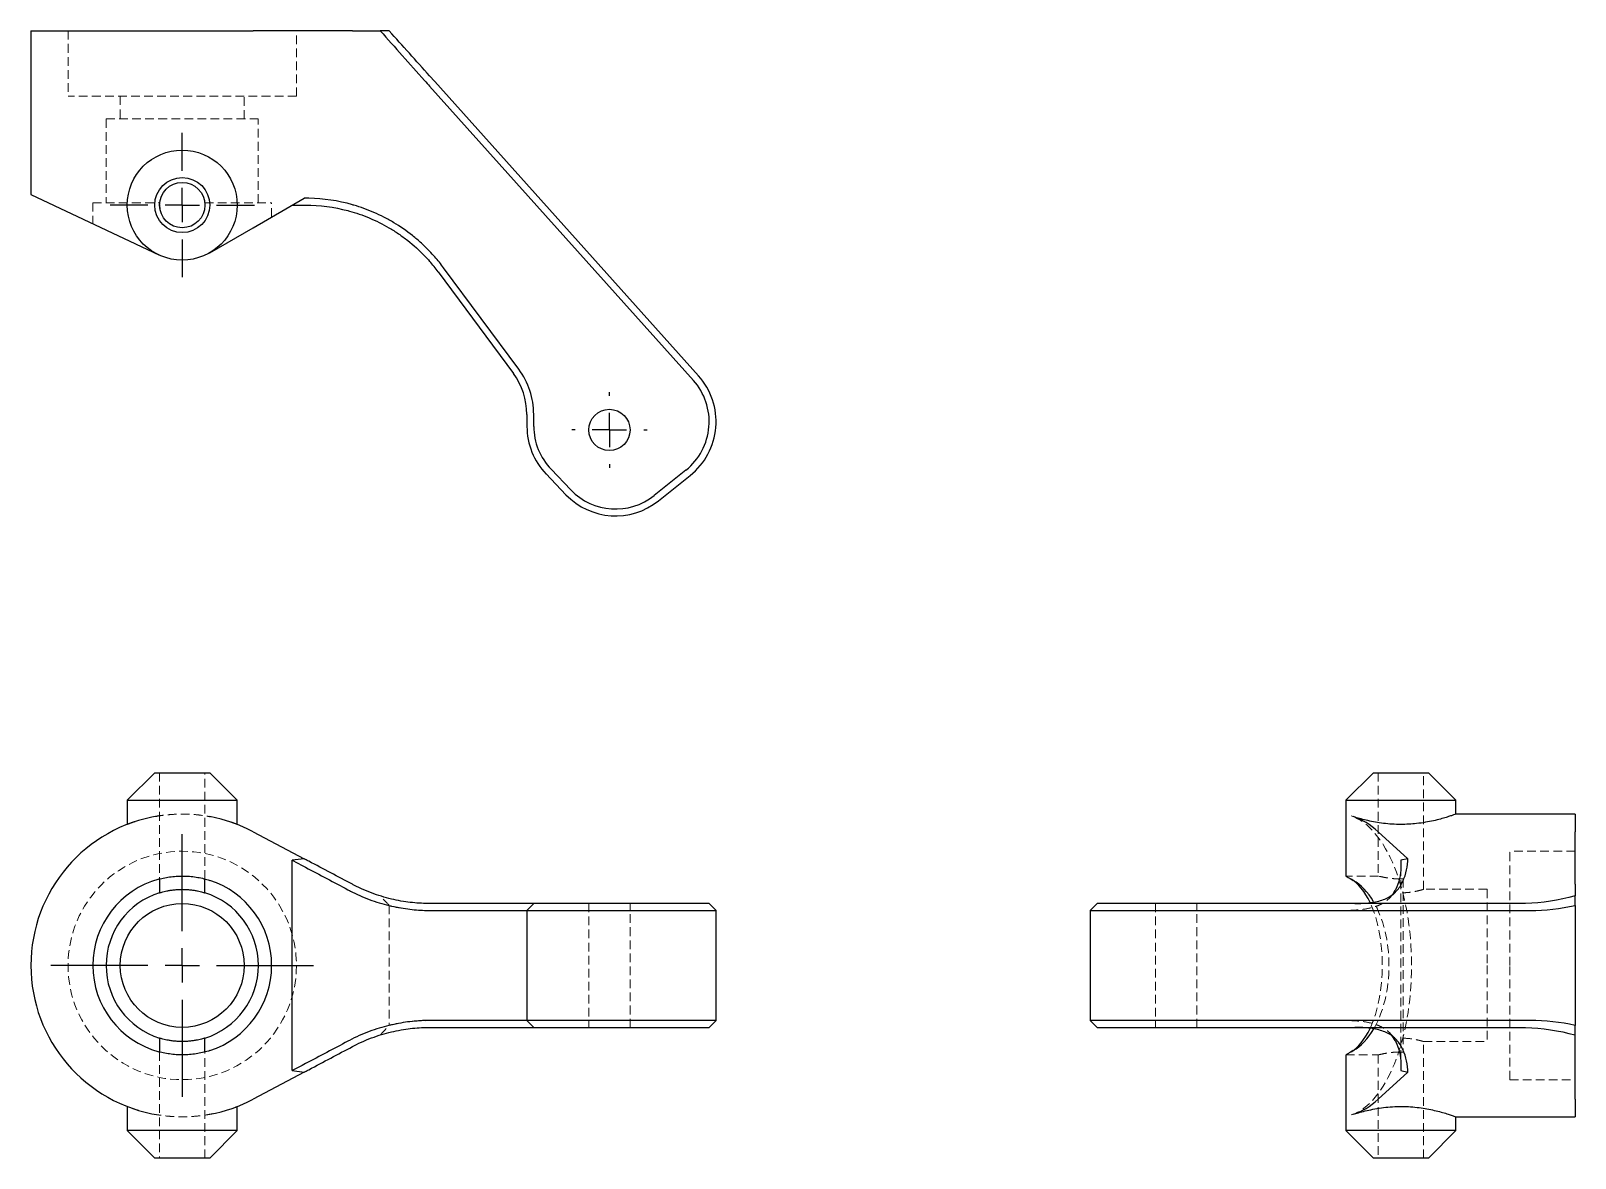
# Model space of a CAD drawing. Header units: millimetres. Extents: x 33 to 258, y 29 to 193.
import ezdxf

# ---------------------------------------------------------------- set-up
doc = ezdxf.new("R2010")
doc.units = ezdxf.units.MM
doc.linetypes.add('HIDDEN', pattern=[1.905, 1.27, -0.635])
doc.layers.add('10', color=7, linetype='Continuous')

# ---------------------------------------------------------------- blocks, each defined once
blk = doc.blocks.new('SW_CENTERMARKSYMBOL_0')
at = {"layer": '10', "color": 0}
for p, q in [((0, 5), (0, 19.17)), ((0, 0), (0, 2.5)), ((-5, 0), (-19.17, 0)), ((0, 0), (-2.5, 0)), ((0, 0), (0, -2.5)), ((0, 0), (2.5, 0)), ((5, 0), (19.17, 0)), ((0, -5), (0, -19.17))]:
    blk.add_line(p, q, dxfattribs=at)
blk = doc.blocks.new('SW_CENTERMARKSYMBOL_1')
at = {"layer": '10', "color": 0}
for p, q in [((0, 5), (0, 10.53)), ((0, 0), (0, 2.5)), ((-5, 0), (-10.53, 0)), ((0, 0), (-2.5, 0)), ((0, 0), (0, -2.5)), ((0, 0), (2.5, 0)), ((5, 0), (10.53, 0)), ((0, -5), (0, -10.53))]:
    blk.add_line(p, q, dxfattribs=at)
blk = doc.blocks.new('SW_CENTERMARKSYMBOL_2')
at = {"layer": '10', "color": 0}
for p, q in [((0, 5), (0, 5.51)), ((0, 0), (0, 2.5)), ((-5, 0), (-5.51, 0)), ((0, 0), (-2.5, 0)), ((0, 0), (0, -2.5)), ((0, 0), (2.5, 0)), ((5, 0), (5.51, 0)), ((0, -5), (0, -5.51))]:
    blk.add_line(p, q, dxfattribs=at)

msp = doc.modelspace()

# ---------------------------------------------------------------- linework, layer by layer
at = {"color": 7, "linetype": 'Continuous', "lineweight": 25}
for p, q in [((33, 193.38), (33, 169.52)), ((33, 193.38), (65.43, 193.38)), ((79.92, 193.38), (65.43, 193.38)), ((79.92, 193.38), (84, 193.38)), ((91.95, 185.98), (91.2, 186.81)), ((91.2, 185.31), (129.69, 142.38)), ((130.44, 143.06), (91.95, 185.98)), ((33, 169.52), (51.66, 160.7)), ((65.43, 164.66), (72.89, 168.96)), ((71.15, 167.96), (72.61, 167.96)), ((72.61, 167.96), (73.08, 167.96)), ((73.08, 168.96), (72.89, 168.96)), ((59.11, 161), (65.43, 164.66)), ((92.44, 158.22), (103.42, 143.4)), ((104.23, 144), (93.24, 158.81)), ((105.39, 137.42), (105.39, 135.67)), ((106.4, 135.67), (106.4, 137.42)), ((108.19, 128.72), (111.09, 125.7)), ((111.82, 126.39), (108.92, 129.41)), ((128.6, 129.3), (123.98, 125.6)), ((124.61, 124.81), (129.23, 128.51)), ((51.07, 85.11), (47.06, 81.1)), ((51.07, 85.11), (59.11, 85.11)), ((63.12, 81.1), (59.11, 85.11)), ((228.94, 85.11), (224.93, 81.1)), ((228.94, 85.11), (232.96, 85.11)), ((232.96, 85.11), (236.98, 85.11)), ((240.99, 81.1), (236.98, 85.11)), ((47.06, 81.1), (47.06, 77.59)), ((47.06, 81.1), (63.12, 81.1)), ((63.12, 77.58), (63.12, 81.1)), ((224.93, 81.1), (224.93, 70.05)), ((224.93, 81.1), (240.99, 81.1)), ((258.38, 79.09), (240.98, 79.09)), ((240.99, 79.08), (240.99, 81.1)), ((258.38, 79.09), (258.38, 76.52)), ((65.43, 76.52), (72.89, 72.56)), ((229.66, 76.52), (233.96, 72.56)), ((258.38, 68.84), (258.38, 76.52)), ((72.89, 72.56), (71.15, 72.35)), ((71.15, 41.65), (71.15, 72.35)), ((71.15, 72.35), (72.61, 71.58)), ((73.08, 72.47), (72.89, 72.56)), ((233.96, 72.56), (232.96, 72.35)), ((232.96, 72.35), (232.96, 71.58)), ((233.96, 72.47), (233.96, 72.56)), ((232.96, 71.58), (232.96, 71.33)), ((51.79, 69.63), (51.79, 67.6)), ((58.39, 67.6), (58.39, 69.63)), ((232.09, 67.95), (231.76, 67.4)), ((258.38, 68.84), (258.38, 67.14)), ((93.24, 66.04), (91.96, 66.04)), ((104.23, 66.04), (93.24, 66.04)), ((106.4, 66.04), (104.23, 66.04)), ((105.39, 65.03), (106.4, 66.04)), ((108.92, 66.04), (106.4, 66.04)), ((111.82, 66.04), (108.92, 66.04)), ((123.98, 66.04), (111.82, 66.04)), ((128.6, 66.04), (123.98, 66.04)), ((132, 66.04), (128.6, 66.04)), ((133, 65.03), (132, 66.04)), ((188.62, 66.04), (187.61, 65.03)), ((190.6, 66.04), (188.62, 66.04)), ((194.3, 66.04), (190.6, 66.04)), ((207.38, 66.04), (194.3, 66.04)), ((250.31, 66.04), (207.38, 66.04)), ((258.38, 65.75), (258.38, 48.25)), ((91.2, 65.03), (92.44, 65.03)), ((92.44, 65.03), (103.42, 65.03)), ((103.42, 65.03), (105.39, 65.03)), ((105.39, 65.03), (105.39, 48.97)), ((105.39, 65.03), (108.19, 65.03)), ((108.19, 65.03), (111.09, 65.03)), ((111.09, 65.03), (124.61, 65.03)), ((124.61, 65.03), (129.23, 65.03)), ((129.23, 65.03), (133, 65.03)), ((133, 48.97), (133, 65.03)), ((187.61, 65.03), (187.61, 48.97)), ((187.61, 65.03), (189.81, 65.03)), ((189.81, 65.03), (193.51, 65.03)), ((193.51, 65.03), (208.06, 65.03)), ((208.06, 65.03), (250.98, 65.03)), ((250.98, 65.03), (251.81, 65.03)), ((92.44, 48.97), (91.2, 48.97)), ((91.96, 47.96), (93.24, 47.96)), ((103.42, 48.97), (92.44, 48.97)), ((93.24, 47.96), (104.23, 47.96)), ((105.39, 48.97), (103.42, 48.97)), ((104.23, 47.96), (106.4, 47.96)), ((105.39, 48.97), (106.4, 47.96)), ((108.19, 48.97), (105.39, 48.97)), ((106.4, 47.96), (108.92, 47.96)), ((111.09, 48.97), (108.19, 48.97)), ((108.92, 47.96), (111.82, 47.96)), ((124.61, 48.97), (111.09, 48.97)), ((111.82, 47.96), (123.98, 47.96)), ((123.98, 47.96), (128.6, 47.96)), ((129.23, 48.97), (124.61, 48.97)), ((128.6, 47.96), (132, 47.96)), ((133, 48.97), (129.23, 48.97)), ((132, 47.96), (133, 48.97)), ((187.61, 48.97), (188.62, 47.96)), ((189.81, 48.97), (187.61, 48.97)), ((188.62, 47.96), (190.6, 47.96)), ((193.51, 48.97), (189.81, 48.97)), ((190.6, 47.96), (194.3, 47.96)), ((208.06, 48.97), (193.51, 48.97)), ((194.3, 47.96), (207.38, 47.96)), ((207.38, 47.96), (250.31, 47.96)), ((250.98, 48.97), (208.06, 48.97)), ((251.81, 48.97), (250.98, 48.97)), ((51.79, 46.4), (51.79, 44.37)), ((58.39, 44.37), (58.39, 46.4)), ((231.61, 46.75), (232.09, 46.05)), ((258.38, 45.16), (258.38, 46.86)), ((258.38, 37.48), (258.38, 45.16)), ((224.93, 43.96), (224.93, 32.9)), ((72.89, 41.44), (65.43, 37.48)), ((72.61, 42.42), (71.15, 41.65)), ((71.15, 41.65), (72.89, 41.44)), ((72.89, 41.44), (73.08, 41.53)), ((233.96, 41.44), (229.66, 37.48)), ((232.96, 42.67), (232.96, 42.42)), ((232.96, 42.42), (232.96, 41.65)), ((232.96, 41.65), (233.96, 41.44)), ((233.96, 41.44), (233.96, 41.53)), ((47.06, 36.42), (47.06, 32.9)), ((63.12, 32.9), (63.12, 36.42)), ((258.38, 37.48), (258.38, 34.91)), ((240.97, 34.91), (258.38, 34.91)), ((240.99, 32.9), (240.99, 34.92)), ((47.06, 32.9), (51.07, 28.89)), ((63.12, 32.9), (47.06, 32.9)), ((59.11, 28.89), (63.12, 32.9)), ((224.93, 32.9), (228.94, 28.89)), ((232.96, 32.9), (224.93, 32.9)), ((240.99, 32.9), (232.96, 32.9)), ((236.98, 28.89), (240.99, 32.9)), ((59.11, 28.89), (51.07, 28.89)), ((232.96, 28.89), (228.94, 28.89)), ((236.98, 28.89), (232.96, 28.89))]:
    msp.add_line(p, q, dxfattribs=at)
at = {"color": 7, "linetype": 'HIDDEN', "lineweight": 18}
for p, q in [((38.42, 193.38), (38.42, 183.84)), ((71.76, 183.84), (71.76, 193.38)), ((71.76, 183.84), (38.42, 183.84)), ((46.05, 183.84), (46.05, 180.53)), ((64.13, 180.53), (64.13, 183.84)), ((43.98, 180.53), (66.19, 180.53)), ((43.98, 180.53), (43.98, 168.28)), ((66.19, 168.28), (66.19, 180.53)), ((42.04, 168.28), (51.79, 168.28)), ((42.04, 168.28), (42.04, 165.25)), ((51.79, 168.28), (51.85, 167.43)), ((58.37, 167.67), (58.4, 167.96)), ((58.39, 168.28), (68.14, 168.28)), ((68.14, 166.22), (68.14, 168.28)), ((51.78, 85.11), (51.78, 69.63)), ((58.4, 69.63), (58.4, 85.11)), ((229.65, 85.11), (229.65, 70.04)), ((236.27, 68.09), (236.27, 85.11)), ((225.7, 78.82), (226.34, 78.62)), ((248.84, 57), (248.84, 73.67)), ((258.38, 73.67), (248.84, 73.67)), ((229.69, 70.05), (224.93, 70.05)), ((232.96, 71.33), (232.96, 42.67)), ((51.8, 69.63), (51.79, 69.63)), ((231.26, 66.8), (232.19, 67.73)), ((232.81, 69.63), (233.28, 69.63)), ((233.28, 69.63), (233.28, 44.37)), ((245.53, 68.11), (236.23, 68.11)), ((245.53, 68.11), (245.53, 57)), ((87.51, 65.33), (85.31, 65.75)), ((85.31, 65.75), (85.31, 48.25)), ((114.43, 66.04), (114.43, 47.96)), ((120.46, 47.96), (120.46, 66.04)), ((197.13, 66.04), (197.13, 47.96)), ((203.16, 47.96), (203.16, 66.04)), ((91.2, 65.03), (90.04, 65.07)), ((245.53, 57), (245.53, 45.89)), ((248.84, 40.33), (248.84, 57)), ((85.31, 48.25), (86.46, 48.49)), ((88.75, 48.84), (91.2, 48.97)), ((232.18, 46.28), (231.26, 47.19)), ((236.23, 45.89), (245.53, 45.89)), ((236.27, 28.89), (236.27, 45.91)), ((51.78, 44.36), (51.78, 28.89)), ((51.79, 44.37), (51.81, 44.36)), ((58.4, 28.89), (58.4, 44.37)), ((224.93, 43.95), (229.65, 43.95)), ((229.65, 43.95), (229.65, 28.89)), ((233.28, 44.37), (232.25, 44.35)), ((248.84, 40.33), (258.38, 40.33)), ((226.12, 35.31), (225.7, 35.18))]:
    msp.add_line(p, q, dxfattribs=at)
at = {"color": 7, "linetype": 'Continuous', "lineweight": 25, "flags": 128}
for points in [[(72.61, 71.58), (72.87, 71.44), (73.08, 71.33)], [(73.08, 42.67), (72.82, 42.53), (72.61, 42.42)]]:
    msp.add_lwpolyline(points, dxfattribs=at)
at = {"color": 7, "linetype": 'Continuous', "lineweight": 25}
for centre, radius in [((55.09, 167.96), 8.03), ((55.09, 167.96), 4.02), ((55.09, 167.96), 3.31), ((117.44, 135.15), 3.01), ((55.09, 57), 9.04)]:
    msp.add_circle(centre, radius, dxfattribs=at)
at = {"color": 7, "linetype": 'HIDDEN', "lineweight": 18}
msp.add_circle((55.09, 57), 16.67, dxfattribs=at)
at = {"color": 7, "linetype": 'Continuous', "lineweight": 25}
for centre, radius, start, end in [((73.08, 143.86), 25.1, 36.5569, 41.2347), ((73.08, 143.86), 24.1, 36.5569, 41.2347), ((95.35, 137.42), 10.04, 360, 36.5569), ((95.35, 137.42), 11.04, 360, 36.5569), ((122.96, 136.35), 9.04, 308.6598, 41.8779), ((122.96, 136.35), 10.04, 308.6598, 41.8779), ((115.44, 135.67), 10.04, 180, 223.8316), ((115.44, 135.67), 9.04, 180, 223.8316), ((118.33, 132.65), 9.04, 223.8316, 308.6598), ((118.33, 132.65), 10.04, 223.8316, 308.6598), ((55.09, 57), 22.09, 98.9432, 261.0568), ((55.09, 57), 22.09, 62.0789, 79.5243), ((55.09, 57), 13.05, 105.2528, 254.7472), ((55.09, 57), 13.05, 287.9202, 72.0798), ((55.09, 57), 11.11, 107.2755, 252.7245), ((55.09, 57), 11.11, 287.2755, 72.7245), ((55.09, 57), 22.09, 280.4757, 297.9211)]:
    msp.add_arc(centre, radius, start, end, dxfattribs=at)
at = {"color": 7, "linetype": 'HIDDEN', "lineweight": 18}
for centre, major_axis, ratio, start_param, end_param in [((224.07, 57), (0, 22.09), 0.472892, 3.297681, 6.127097), ((224.07, 57), (0, 13.05), 0.472892, 3.931806, 5.492732), ((223.68, 57), (0, 13.05), 0.57735, 3.923017, 5.50532)]:
    msp.add_ellipse(centre, major_axis=major_axis, ratio=ratio, start_param=start_param, end_param=end_param, dxfattribs=at)
at = {"color": 7, "linetype": 'Continuous', "lineweight": 25}
for centre, major_axis, ratio, start_param, end_param in [((223.68, 57), (0, 22.09), 0.57735, 5.79587, 6.10035), ((224.07, 57), (0, 13.05), 0.472892, 5.492732, 6.016974), ((223.68, 57), (0, 13.05), 0.57735, 5.50532, 5.970419), ((224.07, 57), (0, 13.05), 0.472892, 3.407804, 3.931806), ((223.68, 57), (0, 13.05), 0.57735, 3.454359, 3.923017), ((223.68, 57), (0, 22.09), 0.57735, 3.324428, 3.628908)]:
    msp.add_ellipse(centre, major_axis=major_axis, ratio=ratio, start_param=start_param, end_param=end_param, dxfattribs=at)
for points in [[(84, 193.38), (86.12, 191), (88.28, 188.57), (90.46, 186.14)], [(85.31, 193.38), (84.87, 193.38), (84.43, 193.38), (84, 193.38)], [(91.2, 186.81), (89.22, 189.02), (87.24, 191.24), (85.31, 193.38)], [(90.46, 186.14), (90.7, 185.87), (90.95, 185.59), (91.2, 185.31)], [(73.57, 168.96), (73.4, 168.96), (73.24, 168.96), (73.08, 168.96)], [(73.08, 167.96), (75.16, 167.96), (77.24, 167.69), (79.26, 167.15)], [(79.92, 168.01), (77.85, 168.6), (75.71, 168.92), (73.57, 168.96)], [(79.26, 167.15), (79.34, 167.13), (79.41, 167.11), (79.48, 167.09)], [(80.14, 167.94), (80.07, 167.96), (79.99, 167.98), (79.92, 168.01)], [(90.46, 160.55), (90.72, 160.29), (90.96, 160.02), (91.2, 159.75)], [(91.96, 160.41), (91.71, 160.69), (91.46, 160.96), (91.2, 161.23)], [(73.57, 72.21), (73.4, 72.29), (73.24, 72.38), (73.08, 72.47)], [(79.92, 68.84), (77.85, 69.94), (75.71, 71.07), (73.57, 72.21)], [(233.01, 68.84), (233.6, 69.94), (233.92, 71.07), (233.96, 72.21)], [(233.96, 72.21), (233.96, 72.29), (233.96, 72.38), (233.96, 72.47)], [(73.08, 71.33), (75.16, 70.23), (77.24, 69.13), (79.26, 68.06)], [(232.96, 71.33), (232.96, 70.23), (232.69, 69.13), (232.15, 68.06)], [(79.26, 68.06), (79.34, 68.02), (79.41, 67.99), (79.48, 67.95)], [(80.14, 68.72), (80.07, 68.76), (79.99, 68.8), (79.92, 68.84)], [(232.15, 68.06), (232.13, 68.02), (232.11, 67.99), (232.09, 67.95)], [(232.94, 68.72), (232.96, 68.76), (232.98, 68.8), (233.01, 68.84)], [(91.96, 66.04), (91.71, 66.04), (91.46, 66.04), (91.2, 66.04)], [(251.14, 66.05), (250.87, 66.04), (250.59, 66.04), (250.31, 66.04)], [(258.38, 67.14), (256, 66.48), (253.57, 66.12), (251.14, 66.05)], [(251.81, 65.03), (254.02, 65.03), (256.24, 65.27), (258.38, 65.75)], [(258.38, 65.75), (258.38, 66.21), (258.38, 66.67), (258.38, 67.14)], [(90.46, 65.04), (90.72, 65.04), (90.96, 65.03), (91.2, 65.03)], [(91.2, 48.97), (90.96, 48.97), (90.72, 48.96), (90.46, 48.96)], [(91.2, 47.96), (91.46, 47.96), (91.71, 47.96), (91.96, 47.96)], [(250.31, 47.96), (250.59, 47.96), (250.87, 47.96), (251.14, 47.95)], [(251.14, 47.95), (253.57, 47.88), (256, 47.52), (258.38, 46.86)], [(258.38, 48.25), (256.24, 48.73), (254.02, 48.97), (251.81, 48.97)], [(258.38, 46.86), (258.38, 47.33), (258.38, 47.79), (258.38, 48.25)], [(79.26, 45.94), (77.24, 44.87), (75.16, 43.77), (73.08, 42.67)], [(73.57, 41.79), (75.71, 42.93), (77.85, 44.06), (79.92, 45.16)], [(79.48, 46.05), (79.41, 46.01), (79.34, 45.98), (79.26, 45.94)], [(79.92, 45.16), (79.99, 45.2), (80.07, 45.24), (80.14, 45.28)], [(232.09, 46.05), (232.11, 46.01), (232.13, 45.98), (232.15, 45.94)], [(232.15, 45.94), (232.69, 44.87), (232.96, 43.77), (232.96, 42.67)], [(233.01, 45.16), (232.98, 45.2), (232.96, 45.24), (232.94, 45.28)], [(233.96, 41.79), (233.92, 42.93), (233.6, 44.06), (233.01, 45.16)], [(73.08, 41.53), (73.24, 41.62), (73.4, 41.71), (73.57, 41.79)], [(233.96, 41.53), (233.96, 41.62), (233.96, 41.71), (233.96, 41.79)]]:
    msp.add_open_spline(points, degree=3, dxfattribs=at)
at = {"color": 7, "linetype": 'HIDDEN', "lineweight": 18}
for points in [[(58.4, 167.96), (58.4, 168.07), (58.4, 168.17), (58.39, 168.28)], [(58.39, 69.63), (58.4, 69.63), (58.4, 69.63), (58.4, 69.63)], [(233.28, 69.63), (233.17, 69.63), (233.07, 69.63), (232.96, 69.63)], [(85.31, 65.75), (84.87, 66.21), (84.43, 66.67), (84, 67.14)], [(84, 46.86), (84.43, 47.33), (84.87, 47.79), (85.31, 48.25)], [(58.4, 44.37), (58.4, 44.37), (58.4, 44.37), (58.39, 44.37)], [(232.96, 44.37), (233.07, 44.37), (233.17, 44.37), (233.28, 44.37)]]:
    msp.add_open_spline(points, degree=3, dxfattribs=at)
at = {"color": 7, "linetype": 'Continuous', "lineweight": 25}
for points, knots in [([(79.48, 167.09), (79.96, 166.96), (80.45, 166.81), (81.42, 166.48), (81.91, 166.29), (83.37, 165.68), (84.33, 165.2), (85.73, 164.38), (86.2, 164.09), (87.11, 163.46), (87.56, 163.13), (88.86, 162.11), (89.69, 161.36), (90.46, 160.55)], [0, 0, 0, 0, 0.125, 0.125, 0.25, 0.25, 0.5, 0.5, 0.625, 0.625, 0.75, 0.75, 1, 1, 1, 1]), ([(91.2, 161.23), (90.81, 161.64), (90.41, 162.03), (89.57, 162.79), (89.14, 163.15), (87.83, 164.2), (86.91, 164.83), (85.5, 165.68), (85.02, 165.94), (84.05, 166.44), (83.56, 166.67), (82.09, 167.3), (81.11, 167.66), (80.14, 167.94)], [0, 0, 0, 0, 0.125, 0.125, 0.25, 0.25, 0.5, 0.5, 0.625, 0.625, 0.75, 0.75, 1, 1, 1, 1]), ([(240.98, 79.08), (240.97, 79.08), (240.95, 79.08), (240.68, 78.98), (240.22, 78.82), (239.57, 78.61), (238.73, 78.36), (237.72, 78.11), (236.55, 77.88), (235.33, 77.7), (234.12, 77.6), (232.92, 77.57), (231.66, 77.6), (230.4, 77.72), (229.21, 77.91), (228.11, 78.13), (227.12, 78.38), (226.43, 78.58), (226.1, 78.69), (226, 78.72)], [0, 0, 0, 0, 0.049597, 0.111446, 0.171063, 0.232259, 0.294771, 0.358955, 0.423899, 0.490839, 0.544549, 0.599519, 0.660035, 0.72239, 0.782884, 0.845001, 0.908066, 0.972845, 1, 1, 1, 1]), ([(51.66, 69.59), (52.23, 69.75), (52.84, 69.87), (53.8, 69.99), (54.12, 70.02), (54.77, 70.05), (55.1, 70.06), (55.75, 70.04), (56.08, 70.02), (56.72, 69.95), (57.04, 69.91), (57.66, 69.8), (57.96, 69.74), (58.54, 69.59), (58.83, 69.51), (59.11, 69.42)], [0, 0, 0, 0, 0.25, 0.25, 0.375, 0.375, 0.5, 0.5, 0.625, 0.625, 0.75, 0.75, 0.875, 0.875, 1, 1, 1, 1]), ([(224.93, 70.05), (224.93, 70.05), (224.9, 70.07), (225, 70.01), (225.25, 69.86), (225.6, 69.65), (225.89, 69.48), (226, 69.42)], [0, 0, 0, 0, 0.00116, 0.288086, 0.556188, 0.831247, 1, 1, 1, 1]), ([(51.79, 67.6), (51.81, 67.61), (51.85, 67.62), (51.96, 67.66), (52.04, 67.68), (52.22, 67.73), (52.33, 67.76), (52.57, 67.82), (52.71, 67.85), (53.01, 67.91), (53.17, 67.94), (53.52, 67.99), (53.7, 68.02), (54.08, 68.06), (54.28, 68.08), (54.68, 68.1), (54.88, 68.11), (55.29, 68.11), (55.5, 68.1), (55.9, 68.08), (56.1, 68.06), (56.48, 68.02), (56.66, 68), (57.01, 67.94), (57.17, 67.91), (57.47, 67.85), (57.6, 67.82), (57.85, 67.76), (57.96, 67.73), (58.14, 67.68), (58.22, 67.66), (58.33, 67.62), (58.37, 67.61), (58.39, 67.6)], [0, 0, 0, 0, 0.0625, 0.0625, 0.125, 0.125, 0.1875, 0.1875, 0.25, 0.25, 0.3125, 0.3125, 0.375, 0.375, 0.4375, 0.4375, 0.5, 0.5, 0.5625, 0.5625, 0.625, 0.625, 0.6875, 0.6875, 0.75, 0.75, 0.8125, 0.8125, 0.875, 0.875, 0.9375, 0.9375, 1, 1, 1, 1]), ([(79.48, 67.95), (79.96, 67.69), (80.45, 67.46), (81.42, 67.02), (81.91, 66.82), (83.37, 66.27), (84.33, 65.98), (85.73, 65.64), (86.2, 65.54), (87.11, 65.37), (87.56, 65.3), (88.86, 65.13), (89.69, 65.07), (90.46, 65.04)], [0, 0, 0, 0, 0.125, 0.125, 0.25, 0.25, 0.5, 0.5, 0.625, 0.625, 0.75, 0.75, 1, 1, 1, 1]), ([(91.2, 66.04), (90.81, 66.04), (90.41, 66.05), (89.57, 66.09), (89.14, 66.12), (87.83, 66.26), (86.91, 66.4), (85.5, 66.72), (85.02, 66.84), (84.05, 67.12), (83.56, 67.28), (82.09, 67.8), (81.11, 68.22), (80.14, 68.72)], [0, 0, 0, 0, 0.125, 0.125, 0.25, 0.25, 0.5, 0.5, 0.625, 0.625, 0.75, 0.75, 1, 1, 1, 1]), ([(226.23, 66.04), (226.64, 66.04), (227.03, 66.05), (227.79, 66.09), (228.15, 66.12), (229.2, 66.26), (229.83, 66.4), (230.68, 66.72), (230.94, 66.84), (231.44, 67.12), (231.67, 67.28), (232.3, 67.8), (232.66, 68.22), (232.94, 68.72)], [0, 0, 0, 0, 0.125, 0.125, 0.25, 0.25, 0.5, 0.5, 0.625, 0.625, 0.75, 0.75, 1, 1, 1, 1]), ([(90.46, 48.96), (90.08, 48.94), (89.68, 48.92), (88.85, 48.85), (88.42, 48.81), (87.11, 48.64), (86.2, 48.47), (84.8, 48.13), (84.32, 48), (83.36, 47.71), (82.87, 47.54), (81.42, 46.99), (80.44, 46.56), (79.48, 46.05)], [0, 0, 0, 0, 0.125, 0.125, 0.25, 0.25, 0.5, 0.5, 0.625, 0.625, 0.75, 0.75, 1, 1, 1, 1]), ([(80.14, 45.28), (80.63, 45.53), (81.12, 45.76), (82.1, 46.18), (82.59, 46.38), (84.06, 46.91), (85.03, 47.18), (86.44, 47.49), (86.91, 47.58), (87.82, 47.73), (88.27, 47.79), (89.59, 47.93), (90.42, 47.96), (91.2, 47.96)], [0, 0, 0, 0, 0.125, 0.125, 0.25, 0.25, 0.5, 0.5, 0.625, 0.625, 0.75, 0.75, 1, 1, 1, 1]), ([(232.94, 45.28), (232.8, 45.53), (232.64, 45.76), (232.28, 46.18), (232.09, 46.38), (231.45, 46.91), (230.96, 47.18), (230.11, 47.49), (229.81, 47.58), (229.17, 47.73), (228.84, 47.79), (227.8, 47.93), (227.05, 47.96), (226.23, 47.96)], [0, 0, 0, 0, 0.125, 0.125, 0.25, 0.25, 0.5, 0.5, 0.625, 0.625, 0.75, 0.75, 1, 1, 1, 1]), ([(58.39, 46.4), (58.37, 46.39), (58.33, 46.38), (58.22, 46.34), (58.14, 46.32), (57.96, 46.27), (57.85, 46.24), (57.61, 46.18), (57.47, 46.15), (57.17, 46.09), (57.01, 46.06), (56.66, 46.01), (56.48, 45.98), (56.1, 45.94), (55.9, 45.92), (55.5, 45.9), (55.29, 45.89), (54.89, 45.89), (54.68, 45.9), (54.28, 45.92), (54.08, 45.94), (53.7, 45.98), (53.52, 46), (53.17, 46.06), (53.01, 46.09), (52.71, 46.15), (52.57, 46.18), (52.33, 46.24), (52.22, 46.27), (52.04, 46.32), (51.96, 46.34), (51.85, 46.38), (51.81, 46.39), (51.79, 46.4)], [0, 0, 0, 0, 0.0625, 0.0625, 0.125, 0.125, 0.1875, 0.1875, 0.25, 0.25, 0.3125, 0.3125, 0.375, 0.375, 0.4375, 0.4375, 0.5, 0.5, 0.5625, 0.5625, 0.625, 0.625, 0.6875, 0.6875, 0.75, 0.75, 0.8125, 0.8125, 0.875, 0.875, 0.9375, 0.9375, 1, 1, 1, 1]), ([(59.11, 44.58), (58.56, 44.4), (57.97, 44.25), (57.04, 44.09), (56.72, 44.05), (56.08, 43.98), (55.76, 43.96), (55.11, 43.94), (54.78, 43.95), (54.13, 43.98), (53.8, 44.01), (53.17, 44.09), (52.86, 44.14), (52.25, 44.26), (51.95, 44.33), (51.66, 44.41)], [0, 0, 0, 0, 0.25, 0.25, 0.375, 0.375, 0.5, 0.5, 0.625, 0.625, 0.75, 0.75, 0.875, 0.875, 1, 1, 1, 1]), ([(226, 44.58), (225.82, 44.48), (225.45, 44.27), (225.11, 44.06), (224.93, 43.95), (224.95, 43.96), (224.95, 43.96)], [0, 0, 0, 0, 0.285042, 0.577558, 0.862842, 1, 1, 1, 1]), ([(226, 35.28), (226.25, 35.36), (226.75, 35.51), (227.72, 35.77), (228.84, 36.02), (230.07, 36.23), (231.4, 36.38), (232.74, 36.44), (234.07, 36.41), (235.31, 36.3), (236.5, 36.13), (237.6, 35.91), (238.61, 35.67), (239.49, 35.42), (240.2, 35.19), (240.7, 35.02), (240.96, 34.92), (240.97, 34.92), (240.97, 34.92)], [0, 0, 0, 0, 0.064721, 0.131328, 0.196043, 0.262679, 0.326362, 0.392143, 0.451903, 0.513439, 0.572708, 0.633518, 0.696242, 0.760652, 0.825624, 0.89261, 0.955238, 1, 1, 1, 1])]:
    msp.add_open_spline(points, degree=3, knots=knots, dxfattribs=at)
at = {"color": 7, "linetype": 'HIDDEN', "lineweight": 18}
for points, knots in [([(50.43, 161.44), (50.48, 161.39), (50.85, 161.09), (51.28, 160.88), (51.66, 160.7)], [0, 0, 0, 0, 0.147618, 1, 1, 1, 1]), ([(51.11, 78.72), (51.47, 78.79), (52.22, 78.92), (53.5, 79.04), (54.83, 79.1), (56.16, 79.08), (57.41, 78.98), (58.45, 78.84), (59.01, 78.73), (59.21, 78.69)], [0, 0, 0, 0, 0.143659, 0.301124, 0.463694, 0.612655, 0.766029, 0.91387, 1, 1, 1, 1]), ([(47.08, 77.59), (47.07, 77.58), (47.05, 77.57), (47.22, 77.64), (47.6, 77.78), (47.97, 77.92), (48.25, 78), (48.29, 78.01)], [0, 0, 0, 0, 0.100949, 0.395169, 0.672574, 0.957339, 1, 1, 1, 1]), ([(61.95, 77.99), (62.06, 77.96), (62.43, 77.84), (62.79, 77.7), (63.07, 77.6), (63.11, 77.58), (63.12, 77.58)], [0, 0, 0, 0, 0.147151, 0.472227, 0.733053, 1, 1, 1, 1]), ([(232.96, 69.63), (232.59, 69.63), (231.86, 69.65), (230.88, 69.79), (230.13, 69.93), (229.69, 70.04), (229.69, 70.04), (229.69, 70.04)], [0, 0, 0, 0, 0.210093, 0.420019, 0.634246, 0.851497, 1, 1, 1, 1]), ([(236.23, 68.09), (236.23, 68.09), (236.25, 68.1), (235.87, 67.99), (235.19, 67.82), (234.28, 67.66), (233.59, 67.62), (233.28, 67.6)], [0, 0, 0, 0, 0.132778, 0.351185, 0.575033, 0.806686, 1, 1, 1, 1]), ([(231.76, 67.4), (231.74, 67.38), (231.61, 67.15), (231.27, 66.8), (230.74, 66.33), (230.12, 65.95), (229.41, 65.64), (228.46, 65.36), (227.21, 65.13), (226.11, 65.07), (225.55, 65.04)], [0, 0, 0, 0, 0.012326, 0.131061, 0.249101, 0.367862, 0.488839, 0.610545, 0.803987, 1, 1, 1, 1]), ([(225.55, 48.96), (225.89, 48.94), (226.56, 48.91), (227.79, 48.78), (228.91, 48.54), (229.87, 48.17), (230.66, 47.73), (231.27, 47.28), (231.55, 46.85), (231.61, 46.75)], [0, 0, 0, 0, 0.121068, 0.242692, 0.485287, 0.608946, 0.733348, 0.937643, 1, 1, 1, 1]), ([(233.28, 46.4), (233.64, 46.37), (234.36, 46.33), (235.29, 46.16), (235.95, 45.99), (236.28, 45.89), (236.24, 45.9), (236.23, 45.91)], [0, 0, 0, 0, 0.224232, 0.448187, 0.678582, 0.909884, 1, 1, 1, 1]), ([(229.65, 43.95), (229.68, 43.96), (229.75, 43.97), (230.29, 44.1), (231.11, 44.25), (232.05, 44.36), (232.7, 44.37), (232.96, 44.37)], [0, 0, 0, 0, 0.20816, 0.416504, 0.630344, 0.847496, 1, 1, 1, 1]), ([(48.72, 35.85), (48.55, 35.9), (48.11, 36.04), (47.59, 36.22), (47.15, 36.39), (47.09, 36.41), (47.06, 36.42)], [0, 0, 0, 0, 0.159878, 0.421353, 0.691135, 1, 1, 1, 1]), ([(63.11, 36.42), (63.1, 36.42), (63.09, 36.41), (62.9, 36.34), (62.8, 36.3)], [0, 0, 0, 0, 0.486773, 1, 1, 1, 1]), ([(59.58, 35.38), (59.28, 35.32), (58.58, 35.17), (57.38, 35.02), (56.03, 34.92), (54.7, 34.9), (53.4, 34.96), (52.34, 35.07), (51.75, 35.17), (51.54, 35.2)], [0, 0, 0, 0, 0.129919, 0.297064, 0.453332, 0.614621, 0.763292, 0.916226, 1, 1, 1, 1])]:
    msp.add_open_spline(points, degree=3, knots=knots, dxfattribs=at)

# ---------------------------------------------------------------- block references
at = {"layer": '10'}
for name, p in [('SW_CENTERMARKSYMBOL_1', (55.09, 167.96)), ('SW_CENTERMARKSYMBOL_2', (117.44, 135.15)), ('SW_CENTERMARKSYMBOL_0', (55.09, 57))]:
    msp.add_blockref(name, p, dxfattribs=at)

doc.saveas('drawing.dxf')
